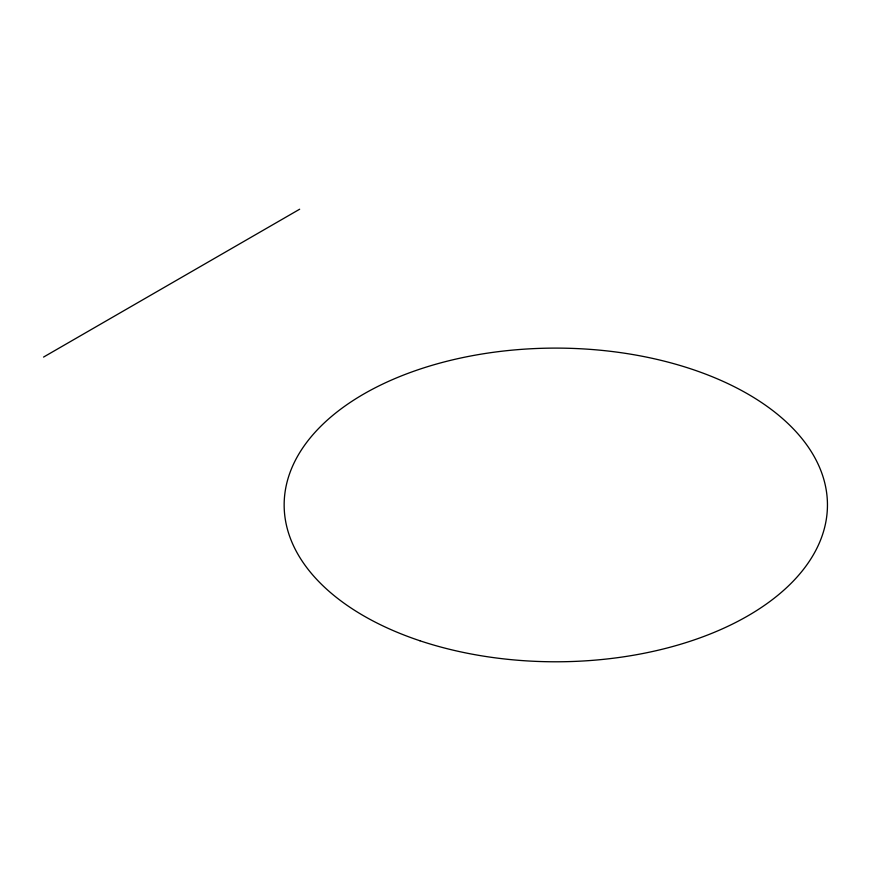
<?xml version="1.0" encoding="UTF-8"?>
<svg xmlns="http://www.w3.org/2000/svg" width="871" height="871" viewBox="0 0 871 871"><rect width="100%" height="100%" fill="white"/><g stroke="black" fill="none" stroke-linecap="round" stroke-linejoin="round"><path stroke-width="1.31" d="M43.55 357.077L299.668 209.214M419.964 640.773A271.654 156.845 0 0 0 827.45 504.951A271.654 156.845 0 0 0 419.964 369.119A271.654 156.845 0 0 0 419.964 640.773"/></g></svg>
